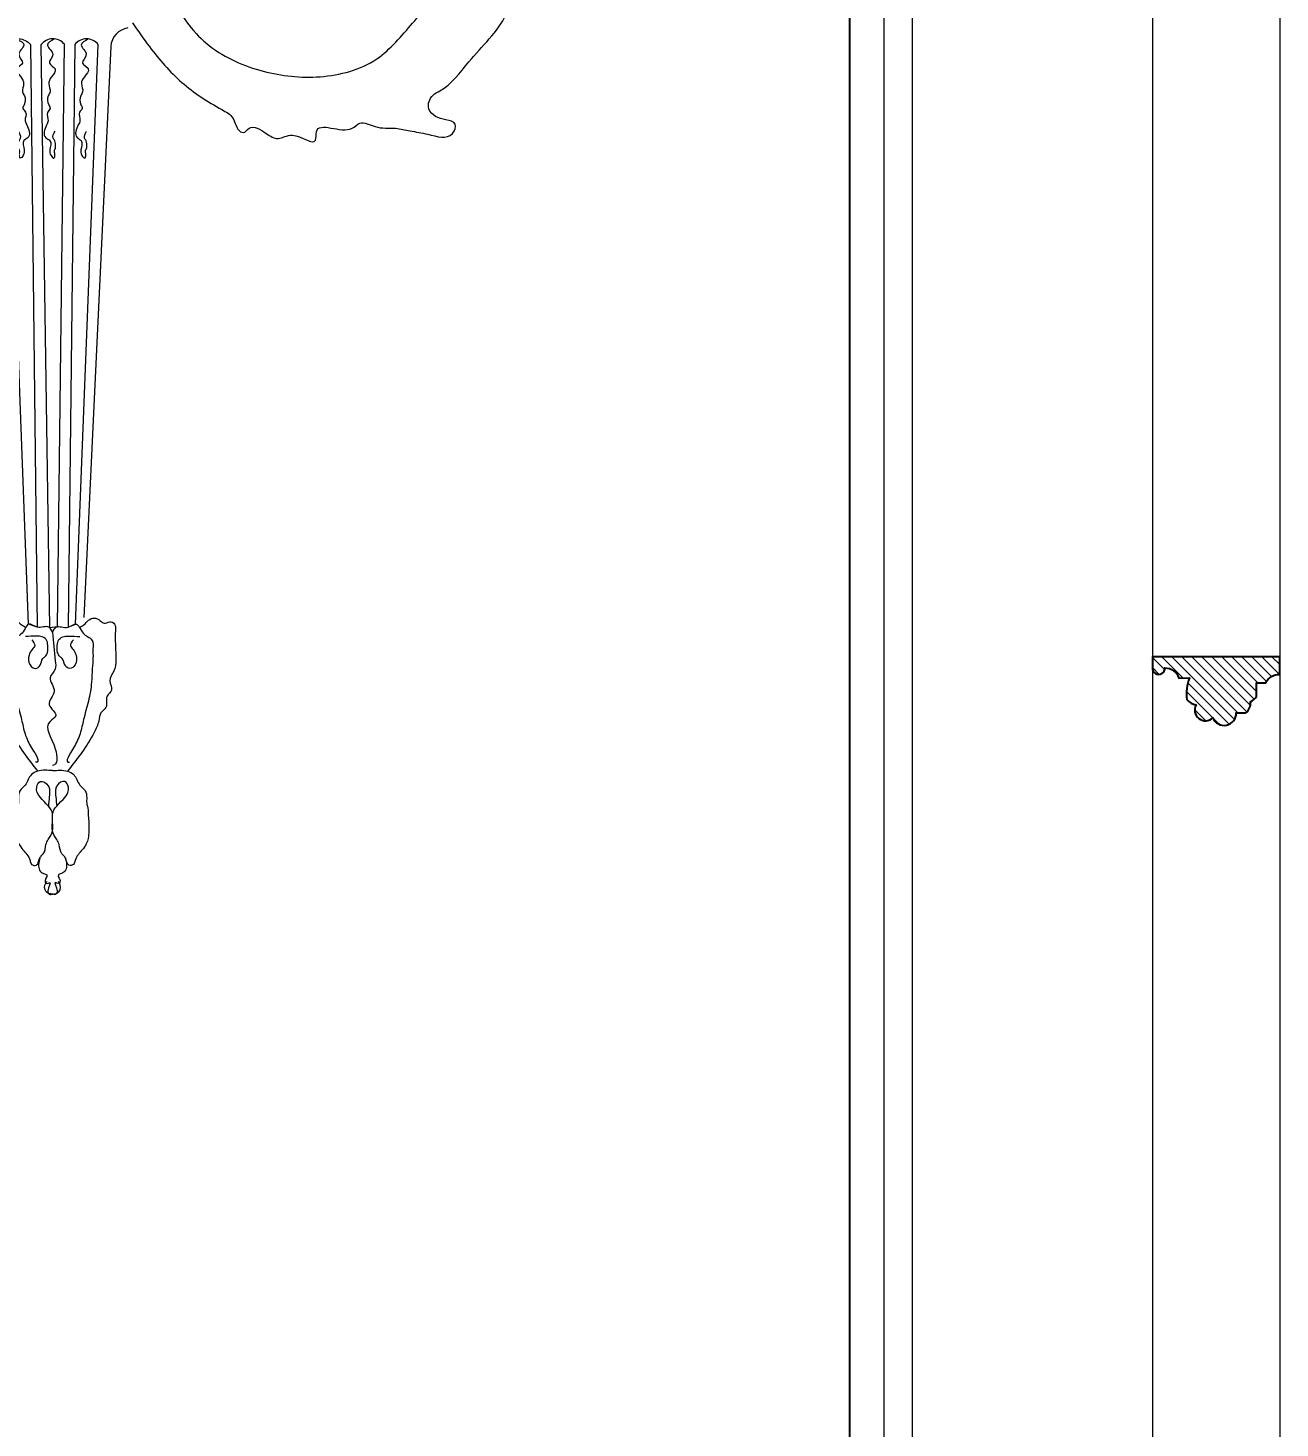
# Model space of a CAD drawing. Header units: millimetres. Extents: x -10942 to 92711, y -16583 to 30009.
# Drawn here: x 45429.7 to 45871.7, y 20217.2 to 20711.6 of the extents above; entities that cross this region are included whole.
import ezdxf

# ---------------------------------------------------------------- set-up
doc = ezdxf.new("R2010")
doc.units = ezdxf.units.MM
doc.header["$LTSCALE"] = 1000
doc.header["$MEASUREMENT"] = 0
for name, color, linetype in [('A-DIM', 9, 'Continuous'), ('brass', 40, 'Continuous'), ('Layer1', 1, 'Continuous')]:
    doc.layers.add(name, color=color, linetype=linetype)
doc.layers.add('Fabric', color=253, linetype='Continuous', lineweight=0)
doc.layers.add('GRC', color=41, linetype='Continuous', lineweight=0)
doc.styles.add('ST9', font='romans.shx', dxfattribs={"width": 0.8})
doc.dimstyles.new('DIM-20', dxfattribs={"dimscale": 1000, "dimtxt": 0.044, "dimasz": 0.035, "dimexe": 0.022, "dimexo": 0.022, "dimgap": 0.022, "dimtad": 1, "dimdec": 0, "dimzin": 0, "dimdsep": 46, "dimtxsty": 'ST9', "dimblk1": 'ARCHTICK', "dimblk2": 'ARCHTICK', "dimsah": 1, "dimcen": 0.08800000000000001, "dimdle": 0.04, "dimclrd": 256, "dimclre": 256, "dimclrt": 3, "dimadec": 0, "dimazin": 0, "dimtfac": 1, "dimtdec": 0, "dimtix": 1, "dimtofl": 0, "dimtmove": 1, "dimatfit": 3, "dimldrblk": 'CLOSED', "dimfxl": 1, "dimtolj": 1, "dimtzin": 0, "dimarcsym": 0})

# ---------------------------------------------------------------- blocks, each defined once
blk = doc.blocks.new('RMF1342 sect')
at = {"layer": 'GRC', "lineweight": 0}
h = blk.add_hatch(dxfattribs=at)
h.set_pattern_fill('ANSI31,_O', color=256, scale=20)
h.set_pattern_definition([(45, (0, 0), (-1.767766952966368, 1.767766952966368), [])])
edge = h.paths.add_edge_path()
edge.add_line((-2713.218994531602, -6244.86004087465), (-2713.218994531602, -6289.86004087465))
edge.add_line((-2713.218994531602, -6289.86004087465), (-2709.280219232473, -6289.86004087465))
edge.add_arc((-2709.206692226025, -6287.649863522596), 2.211400042553909, 268.0946171376731, 451.905382862327)
edge.add_arc((-2704.222035454348, -6285.372085101045), 5.058635491699374, 107.1892844556265, 180.7656948739197, ccw=False)
edge.add_line((-2705.717010901543, -6280.53940039685), (-2705.766861824035, -6276.71165291646))
edge.add_arc((-2700.1961737503, -6263.058969707055), 14.74545097415645, 247.803125395603, 278.2392089501171)
edge.add_arc((-2701.484353326832, -6273.639679197555), 5.260163501294934, 310.2867842214808, 351.5465438785422)
edge.add_arc((-2694.420251690457, -6271.106230860685), 3.794478157655182, 240.6283677010007, 403.9176156127031)
edge.add_arc((-2693.218336362113, -6264.521435631541), 4.239131319225663, 291.1770533348256, 452.4369242299846)
edge.add_line((-2693.398582229533, -6260.286138030554), (-2693.398582229533, -6256.796144911628))
edge.add_arc((-2697.079299235325, -6260.143736333535), 4.975343807694418, 42.28634330366725, 93.2734095053842)
edge.add_arc((-2702.174450586122, -6257.545931315251), 5.362873660313248, 26.2200179785934, 55.86516764781332)
edge.add_line((-2699.165115318832, -6253.106977030115), (-2704.029767217748, -6253.106977030112))
edge.add_line((-2704.029767217748, -6253.106977030112), (-2704.029767217748, -6251.099698332338))
edge.add_line((-2704.029767217748, -6251.099698332342), (-2704.029767217748, -6249.805681352485))
edge.add_arc((-2701.660514153284, -6245.035522426447), 5.326140841467375, 178.1119214603199, 243.58722697188648, ccw=False)
edge.add_arc((-2710.10137896324, -6018.515147079687), 226.3663633888315, 269.2108727684332, 270.7891272315668, ccw=False)
at = {"layer": 'Layer1'}
blk.add_lwpolyline([(-2713.218994531602, -6244.86004087465), (-2713.218994531602, -6289.86004087465), (-2709.280219232473, -6289.86004087465, 1.033820678181698), (-2709.280219232473, -6285.439686170545, -0.3325414091679249), (-2705.717010901543, -6280.53940039685, 5.14661936195284), (-2705.717010901543, -6280.53940039685), (-2705.766861824035, -6276.71165291646, 0.1335887380147288), (-2698.083058774104, -6277.652223954432, 0.1820001751046698), (-2696.281338298017, -6274.412954485073, 0.8638566361826274), (-2691.686945297192, -6268.474292288178, 0.8485108916649032), (-2693.398582229533, -6260.286138030554), (-2693.398582229533, -6256.796144911628, 0.2262175751633233), (-2697.363394842745, -6255.176510176955, 0.130077654504509), (-2699.165115318832, -6253.106977030115), (-2704.029767217748, -6253.106977030112), (-2704.029767217748, -6251.099698332338), (-2704.029767217748, -6251.099698332342), (-2704.029767217748, -6249.805681352485, -0.2937248881294252), (-2706.983763394877, -6244.86004087465, -0.006886543064461)], format="xyb", close=True, dxfattribs=at)
blk = doc.blocks.new('wall light bronze shadex2')
at = {"layer": 'brass', "lineweight": 0, "elevation": 8.133822380670224e-08}
for points in [[(44874.62272623186, 20679.17860490154, 0.3559020520717641), (44868.54259757003, 20672.61795149169), (44859.02309564456, 20471.02389760107)], [(44831.86221911512, 20673.32365161683, -0.4867066003153375), (44840.19079966219, 20673.32365161683), (44842.53115934457, 20467.57966686551), (44839.55200193181, 20468.68103889803), (44831.86221911512, 20673.32365161683)], [(44852.21872081548, 20673.43187788439, 0.4867066003153375), (44843.89291840681, 20673.21677748757), (44846.89000391075, 20467.51614310224), (44849.80662282796, 20467.79451089944), (44852.21872081548, 20673.43187788439)], [(44864.14472932431, 20673.32365161683, 0.4867066003153375), (44855.81614877724, 20673.32365161683), (44853.47578909487, 20467.57966686551), (44856.11376013418, 20468.72536960255), (44864.14472932431, 20673.32365161683)]]:
    blk.add_lwpolyline(points, format="xyb", dxfattribs=at)
at = {"layer": 'brass', "lineweight": 0}
for points, knots in [([(44884.94007830559, 20751.43888303688, 8.133822380670224e-08), (44884.22282194022, 20745.64875075427, 8.133822380670224e-08), (44882.30680827933, 20730.18151604217, 8.133822380670224e-08), (44883.66232732389, 20708.83764034188, 8.133822380670224e-08), (44890.21788598921, 20687.51048942457, 8.133822380670224e-08), (44902.3731034938, 20671.33471838722, 8.133822380670224e-08), (44921.99169083966, 20663.00882006775, 8.133822380670224e-08), (44942.64277668841, 20660.69502330864, 8.133822380670224e-08), (44962.89931398938, 20665.99725295547, 8.133822380670224e-08), (44974.9405104115, 20681.0923310664, 8.133822380670224e-08), (44984.47689387085, 20691.09710817967, 8.133822380670224e-08), (44979.92031933481, 20704.27732411425, 8.133822380670224e-08), (44985.09541457448, 20702.37989265024, 8.133822380670224e-08), (44987.37317914027, 20701.66922618347, 8.133822380670224e-08), (44989.13057014594, 20697.69664140884, 8.133822380670224e-08), (44988.47199273871, 20711.13773199294, 8.133822380670224e-08), (44988.51372499895, 20717.53359273244, 8.133822380670224e-08), (44986.2203760197, 20728.76855777374, 8.133822380670224e-08), (44979.07404183501, 20731.24554589632, 8.133822380670224e-08), (44976.57691518899, 20729.85249369178, 8.133822380670224e-08), (44975.72599505406, 20727.44868815795, 8.133822380670224e-08), (44975.17161503335, 20724.56144981648, 8.133822380670224e-08), (44977.39305184831, 20722.29405785647, 8.133822380670224e-08), (44975.59306361574, 20720.247364263, 8.133822380670224e-08), (44972.95623168897, 20721.28304584353, 8.133822380670224e-08), (44970.21252656916, 20723.08723722382, 8.133822380670224e-08), (44968.151041316, 20727.21546408449, 8.133822380670224e-08), (44967.04835751546, 20731.91531727524, 8.133822380670224e-08), (44968.83717824668, 20736.00391695595, 8.133822380670224e-08), (44971.19299046618, 20737.6250872825, 8.133822380670224e-08), (44973.97780639698, 20738.62438428184, 8.133822380670224e-08), (44976.79427982747, 20739.14118093818, 8.133822380670224e-08), (44979.91224218344, 20738.98922231311, 8.133822380670224e-08), (44983.6854451324, 20739.14542701305, 8.133822380670224e-08), (44986.58124228716, 20738.45269404803, 8.133822380670224e-08), (44990.76488666299, 20734.86275733903, 8.133822380670224e-08), (44989.09419813149, 20739.17765724694, 8.133822380670224e-08), (44987.32633321318, 20740.38856541273, 8.133822380670224e-08), (44986.92431081247, 20742.77737375991, 8.133822380670224e-08), (44988.17303539054, 20745.00028228582, 8.133822380670224e-08), (44990.69080350551, 20745.13945091363, 8.133822380670224e-08), (44992.92693477053, 20745.15080900146, 8.133822380670224e-08), (44993.68076844637, 20746.57143652707, 8.133822380670224e-08), (44996.54024426333, 20749.47118362257, 8.133822380670224e-08), (44997.72857587141, 20758.8276341527, 8.133822380670224e-08), (44991.43601795685, 20757.69003900743, 8.133822380670224e-08), (44988.78242371343, 20758.49776534224, 8.133822380670224e-08), (44986.59539058895, 20760.89003289588, 8.133822380670224e-08), (44985.26731892305, 20763.5483284697, 8.133822380670224e-08), (44983.16606153206, 20766.60273703145, 8.133822380670224e-08), (44983.36594148447, 20770.6662844364, 8.133822380670224e-08), (44980.65270610155, 20774.13351456914, 8.133822380670224e-08), (44978.36899729509, 20777.96968561215, 8.133822380670224e-08), (44974.64674495149, 20780.92220036536, 8.133822380670224e-08), (44971.23473601205, 20784.16413264508, 8.133822380670224e-08), (44966.40633385209, 20785.50454073487, 8.133822380670224e-08), (44963.21147791955, 20787.8169922841, 8.133822380670224e-08), (44959.35609498928, 20787.53765551493, 8.133822380670224e-08), (44956.34190893546, 20787.41144380385, 8.133822380670224e-08), (44953.20061917043, 20785.56216696524, 8.133822380670224e-08), (44949.39128642245, 20788.10908483385, 8.133822380670224e-08), (44950.2447737798, 20791.95576833259, 8.133822380670224e-08), (44950.82767053173, 20794.54516629839, 8.133822380670224e-08), (44953.43719483555, 20796.61074141009, 8.133822380670224e-08), (44947.01494501795, 20798.47066637576, 8.133822380670224e-08), (44945.55007504712, 20802.12346182171, 8.133822380670224e-08), (44942.5821926001, 20804.35309308166, 8.133822380670224e-08), (44941.35143613464, 20806.52877464711, 8.133822380670224e-08), (44940.97584730261, 20809.10254552242, 8.133822380670224e-08), (44939.74832783222, 20812.65431616013, 8.133822380670224e-08), (44960.39254362648, 20811.69997070738, 8.133822380670224e-08), (44972.40920941857, 20813.14069469154, 8.133822380670224e-08), (44995.11553367347, 20812.28253425796, 8.133822380670224e-08), (44986.82579207493, 20814.78666794321, 8.133822380670224e-08), (44991.53474542582, 20822.0344251219, 8.133822380670224e-08), (44983.87770684647, 20822.87796484693, 8.133822380670224e-08), (44981.5258655889, 20826.56515450422, 8.133822380670224e-08), (44978.26904292816, 20832.27285178578, 8.133822380670224e-08), (44982.75949843654, 20832.46622159461, 8.133822380670224e-08), (44986.33206421075, 20835.82973710387, 8.133822380670224e-08), (44985.07127033621, 20844.64794265151, 8.133822380670224e-08), (44985.89764980856, 20854.51913331705, 8.133822380670224e-08), (44985.31944276235, 20857.12729855557, 8.133822380670224e-08)], [0, 0, 0, 0, 17.49990236424679, 46.74765343781912, 63.26857973167697, 84.04651770260459, 104.9968085360046, 125.1362553242204, 146.1506047287612, 164.0126778432578, 181.6792841947638, 187.5601572335103, 190.8927374655013, 194.217492041175, 194.7043210282815, 203.001207882093, 211.7185823916401, 225.0691776796433, 229.984227720652, 231.254333007223, 233.2014671870103, 237.337021683733, 239.4809801364871, 240.8751809892316, 243.9564269965668, 246.6149228054276, 250.9089820743716, 257.2809823293633, 260.3979279620614, 263.66487813057, 265.52609566903, 269.2868791018734, 272.1191799529949, 274.9514808041164, 280.256479546747, 282.7965255007319, 285.5499941447496, 288.511571903655, 290.0506630043465, 292.2921644893511, 295.1987644437053, 297.2072537445478, 298.2959665681403, 299.6902873824785, 309.9226159843792, 313.4154182033601, 316.17102412307, 318.0188424101516, 322.9114096504285, 325.1529111354332, 328.9104627801721, 334.3661530256207, 337.8087960567926, 342.2770728760573, 348.5062222060237, 351.5404366829731, 357.2041057687749, 359.600727082565, 362.897571805541, 366.2795491896837, 369.6330586960723, 373.8563514476156, 376.7807739625196, 377.5955391510632, 382.7852211560331, 387.4104144304287, 390.6697946211021, 393.5048069214281, 394.4836818203177, 398.8989824592128, 399.9276940829084, 450.4305295796378, 451.447371072428, 455.4887959571391, 462.3072169877443, 467.1881388272978, 472.2542057302178, 477.2141088400945, 480.1267656229597, 482.5364829512653, 495.4119164569989, 503.725902422251, 503.725902422251, 503.725902422251, 503.725902422251]), ([(44876.19385957652, 20681.01311356975, 8.133822380670224e-08), (44878.15735980279, 20678.18748885044, 8.133822380670224e-08), (44883.35322549821, 20670.71024675449, 8.133822380670224e-08), (44893.20098359491, 20659.3022316264, 8.133822380670224e-08), (44903.91616653816, 20652.33163978771, 8.133822380670224e-08), (44912.54153260598, 20647.85058476529, 8.133822380670224e-08), (44912.77828849214, 20643.15442197805, 8.133822380670224e-08), (44915.87316559326, 20641.8980759044, 8.133822380670224e-08), (44918.14753835002, 20645.66723292464, 8.133822380670224e-08), (44923.02778864702, 20642.1243390323, 8.133822380670224e-08), (44927.81370270126, 20639.12854469917, 8.133822380670224e-08), (44933.2140288163, 20643.42859881772, 8.133822380670224e-08), (44941.6217242475, 20636.38321198389, 8.133822380670224e-08), (44940.17389935041, 20647.52542564092, 8.133822380670224e-08), (44951.78379187024, 20640.56275344734, 8.133822380670224e-08), (44956.88802763906, 20646.84764492747, 8.133822380670224e-08), (44962.56649830777, 20643.35273383742, 8.133822380670224e-08), (44968.41191604139, 20644.21289644387, 8.133822380670224e-08), (44974.69748159165, 20642.65483059015, 8.133822380670224e-08), (44980.95054156783, 20641.87241453528, 8.133822380670224e-08), (44988.67514734161, 20639.09365875072, 8.133822380670224e-08), (44991.16126471228, 20645.94583422544, 8.133822380670224e-08), (44986.56092625966, 20646.78678180082, 8.133822380670224e-08), (44983.26018863171, 20647.58911316745, 8.133822380670224e-08), (44979.80396602355, 20650.82135517909, 8.133822380670224e-08), (44981.50273339641, 20655.44874896294, 8.133822380670224e-08), (44988.37956275379, 20658.49657749868, 8.133822380670224e-08), (44996.0129904727, 20669.48563731472, 8.133822380670224e-08), (45009.14977521871, 20681.3367629586, 8.133822380670224e-08), (45011.86427277442, 20696.3900996378, 8.133822380670224e-08), (45017.45602107934, 20704.19214418543, 8.133822380670224e-08), (45020.48821589359, 20709.19742722098, 8.133822380670224e-08), (45025.03009554814, 20713.77037027718, 8.133822380670224e-08), (45030.75974682478, 20711.06561278961, 8.133822380670224e-08), (45034.42118252972, 20717.5850281795, 8.133822380670224e-08), (45028.87475669952, 20718.15547893852, 8.133822380670224e-08), (45026.25353233602, 20720.19188887588, 8.133822380670224e-08), (45022.75245685631, 20721.24387099067, 8.133822380670224e-08), (45020.15564910031, 20720.47999472782, 8.133822380670224e-08), (45017.36420728942, 20720.89833818753, 8.133822380670224e-08), (45014.93037859532, 20719.80449215774, 8.133822380670224e-08), (45011.76035112033, 20720.2365068434, 8.133822380670224e-08), (45010.61189876544, 20723.94882997142, 8.133822380670224e-08), (45009.78076103719, 20728.04906048092, 8.133822380670224e-08), (45007.6735614899, 20734.73495183263, 8.133822380670224e-08), (45012.59893991952, 20735.73744789543, 8.133822380670224e-08), (45014.95126587894, 20738.16543846806, 8.133822380670224e-08), (45015.46883797695, 20741.31249517883, 8.133822380670224e-08), (45015.68504156155, 20744.26913057703, 8.133822380670224e-08), (45013.56544585354, 20746.11714627159, 8.133822380670224e-08), (45012.62211333134, 20748.34085992216, 8.133822380670224e-08), (45009.70471272781, 20749.48710374645, 8.133822380670224e-08), (45008.3588244275, 20748.48407527681, 8.133822380670224e-08), (45004.86078663063, 20749.67258156761, 8.133822380670224e-08), (45007.73589911013, 20749.58678240143, 8.133822380670224e-08), (45002.76990488759, 20757.28385451657, 8.133822380670224e-08), (45010.43520232614, 20755.73838674633, 8.133822380670224e-08), (45013.92398299399, 20758.69937275504, 8.133822380670224e-08), (45017.53710484246, 20761.93973428261, 8.133822380670224e-08), (45019.0937591553, 20766.12534126517, 8.133822380670224e-08), (45020.51719573207, 20770.20688537401, 8.133822380670224e-08), (45020.97875136186, 20774.48494829712, 8.133822380670224e-08), (45022.32848217289, 20778.41871843643, 8.133822380670224e-08), (45024.27403646654, 20781.21181240798, 8.133822380670224e-08), (45026.65153297042, 20783.13369898239, 8.133822380670224e-08), (45029.30427335542, 20784.33907175574, 8.133822380670224e-08), (45032.18234930909, 20785.45264816931, 8.133822380670224e-08), (45034.84415772241, 20787.05034405099, 8.133822380670224e-08), (45038.79629919927, 20788.79061339364, 8.133822380670224e-08), (45043.15023417307, 20786.33007716878, 8.133822380670224e-08), (45047.9406404773, 20789.16869047217, 8.133822380670224e-08), (45047.65795373305, 20792.64672990798, 8.133822380670224e-08), (45046.85993449943, 20795.45529326246, 8.133822380670224e-08), (45049.54809717844, 20797.00698791293, 8.133822380670224e-08), (45052.17161951843, 20798.73109673456, 8.133822380670224e-08), (45053.71441476158, 20802.07846946589, 8.133822380670224e-08), (45056.91177008204, 20803.97286323528, 8.133822380670224e-08), (45055.85784906222, 20807.52090138591, 8.133822380670224e-08), (45058.70923188901, 20808.02135992108, 8.133822380670224e-08), (45057.94631214496, 20810.36366022562, 8.133822380670224e-08), (45057.6469707284, 20812.2113028533, 8.133822380670224e-08), (45057.17771168365, 20812.21298774422, 8.133822380670224e-08), (45056.98083152068, 20812.187220218, 8.133822380670224e-08)], [0, 0, 0, 0, 10.34061531667933, 27.36360692744127, 44.45670913771243, 49.38696514434559, 54.9032686283187, 55.85404338538449, 58.43995133133453, 64.71855638917503, 69.29818049417028, 74.54956407391252, 82.86643187910674, 85.88560111345743, 98.57255070461774, 101.8242716762248, 107.3688551076942, 114.6107475445706, 119.8016303294233, 126.2299894087131, 134.9556624571662, 138.3812185638635, 142.0140283636483, 145.8173094894347, 149.4365258323661, 154.4729694667054, 157.3090718278912, 171.7613640410869, 193.1645984939059, 208.9551626167589, 215.7082105453026, 221.5431032482593, 227.1348227953196, 232.5559432323876, 237.2591929875724, 240.4975388641378, 245.4742089933023, 247.9537614441772, 250.9758779560257, 253.3815199474671, 256.1538190055032, 258.926118063511, 261.6136583464349, 266.5686363860819, 273.360926876094, 276.3932758252691, 279.7109624631468, 282.9339259817344, 285.941502112813, 287.7937388921226, 290.9484496421396, 293.0547774704204, 295.7961274975786, 297.7342978440554, 297.8646178466423, 303.7325527010937, 308.2198015703535, 312.8284820115725, 317.9003864042899, 322.342112076896, 326.0040098111064, 330.8697660724484, 335.1722410241978, 338.3349715073404, 340.9482782634625, 344.2382558026624, 347.0395182777287, 350.1660857678883, 353.655840844064, 359.2791719453254, 363.508542174857, 367.2399023869613, 369.0300954866716, 371.4408439785788, 375.1390282824108, 378.7389540920968, 382.0816084946714, 385.2287463690447, 386.1022291683296, 389.5097345158137, 390.3827487254714, 390.918894339993, 390.918894339993, 390.918894339993, 390.918894339993])]:
    blk.add_open_spline(points, degree=3, knots=knots, dxfattribs=at)
for points in [[(44835.28865487555, 20675.2987421351, 8.133822380670224e-08), (44837.88764792313, 20673.12283602822, 8.133822380670224e-08), (44836.08869448562, 20669.78539476825, 8.133822380670224e-08), (44837.37366122669, 20666.79030208088, 8.133822380670224e-08), (44835.40350684324, 20664.73648165142, 8.133822380670224e-08), (44836.77407405731, 20661.91252937458, 8.133822380670224e-08), (44837.80185552085, 20659.51642812406, 8.133822380670224e-08), (44837.37366122669, 20656.69240809567, 8.133822380670224e-08), (44838.05884886907, 20655.23764685462, 8.133822380670224e-08), (44837.97324839611, 20652.07141375672, 8.133822380670224e-08), (44837.54486217264, 20650.7877929262, 8.133822380670224e-08), (44838.48723509254, 20649.41853413887, 8.133822380670224e-08), (44838.31584221729, 20646.4234414515, 8.133822380670224e-08), (44838.9154293867, 20644.96868021045, 8.133822380670224e-08), (44839.34381561015, 20640.51875853047, 8.133822380670224e-08), (44837.88764792313, 20639.40627811048, 8.133822380670224e-08), (44837.97324839611, 20636.15447480731, 8.133822380670224e-08), (44837.63065457491, 20634.18622458312, 8.133822380670224e-08), (44836.60268118205, 20633.24488457366, 8.133822380670224e-08), (44836.26008736088, 20634.35736499365, 8.133822380670224e-08), (44836.34568783383, 20635.98333439678, 8.133822380670224e-08), (44836.00309401266, 20636.6678960389, 8.133822380670224e-08), (44835.91749353967, 20637.26695522731, 8.133822380670224e-08), (44836.17448688789, 20639.32070790522, 8.133822380670224e-08), (44836.68828165501, 20640.26204791468, 8.133822380670224e-08), (44836.00309401266, 20642.74371937046, 8.133822380670224e-08)], [(44848.74241777706, 20675.31781578387, 8.133822380670224e-08), (44846.20048831033, 20673.07551187193, 8.133822380670224e-08), (44848.0850370295, 20669.78564504193, 8.133822380670224e-08), (44846.87785250321, 20666.75836486806, 8.133822380670224e-08), (44848.90039327175, 20664.75611226395, 8.133822380670224e-08), (44847.60321682065, 20661.89770462947, 8.133822380670224e-08), (44846.63766176483, 20659.47585835571, 8.133822380670224e-08), (44847.13864856455, 20656.66383920556, 8.133822380670224e-08), (44846.49126127297, 20655.19186703584, 8.133822380670224e-08), (44846.65860679023, 20652.02890087272, 8.133822380670224e-08), (44847.12000190786, 20650.75677205124, 8.133822380670224e-08), (44846.21330687439, 20649.36363154752, 8.133822380670224e-08), (44846.46199617114, 20646.37396444944, 8.133822380670224e-08), (44845.90018079905, 20644.90420306409, 8.133822380670224e-08), (44845.58686460824, 20640.4447018948, 8.133822380670224e-08), (44847.07127835028, 20639.37020068027, 8.133822380670224e-08), (44847.06969003122, 20636.11727128653, 8.133822380670224e-08), (44847.46300313511, 20634.15852569976, 8.133822380670224e-08), (44848.51494540912, 20633.24404893024, 8.133822380670224e-08), (44848.82869316806, 20634.36500635804, 8.133822380670224e-08), (44848.70112769855, 20635.9882226073, 8.133822380670224e-08), (44849.02592722055, 20636.68140399675, 8.133822380670224e-08), (44849.09602737168, 20637.28247414323, 8.133822380670224e-08), (44848.78607793444, 20639.3289044473, 8.133822380670224e-08), (44848.24814277324, 20640.2566607938, 8.133822380670224e-08), (44848.86900828314, 20642.75520063505, 8.133822380670224e-08)], [(44860.71829356388, 20675.2987421351, 8.133822380670224e-08), (44858.11930051631, 20673.12283602822, 8.133822380670224e-08), (44859.91825395382, 20669.78539476825, 8.133822380670224e-08), (44858.63328721274, 20666.79030208088, 8.133822380670224e-08), (44860.60344159619, 20664.73648165142, 8.133822380670224e-08), (44859.23287438213, 20661.91252937458, 8.133822380670224e-08), (44858.20509291858, 20659.51642812406, 8.133822380670224e-08), (44858.63328721274, 20656.69240809567, 8.133822380670224e-08), (44857.94809957036, 20655.23764685462, 8.133822380670224e-08), (44858.03370004332, 20652.07141375672, 8.133822380670224e-08), (44858.46208626679, 20650.7877929262, 8.133822380670224e-08), (44857.51971334689, 20649.41853413887, 8.133822380670224e-08), (44857.69110622215, 20646.4234414515, 8.133822380670224e-08), (44857.09151905273, 20644.96868021045, 8.133822380670224e-08), (44856.66313282929, 20640.51875853047, 8.133822380670224e-08), (44858.11930051631, 20639.40627811048, 8.133822380670224e-08), (44858.03370004332, 20636.15447480731, 8.133822380670224e-08), (44858.37629386452, 20634.18622458312, 8.133822380670224e-08), (44859.40426725739, 20633.24488457366, 8.133822380670224e-08), (44859.74686107856, 20634.35736499365, 8.133822380670224e-08), (44859.6612606056, 20635.98333439678, 8.133822380670224e-08), (44860.00385442677, 20636.6678960389, 8.133822380670224e-08), (44860.08945489976, 20637.26695522731, 8.133822380670224e-08), (44859.83246155154, 20639.32070790522, 8.133822380670224e-08), (44859.31866678443, 20640.26204791468, 8.133822380670224e-08), (44860.00385442677, 20642.74371937046, 8.133822380670224e-08)], [(44838.50839154518, 20467.49629636785, 8.133822380670224e-08), (44836.9399009825, 20468.43091035174, 8.133822380670224e-08), (44835.33134142209, 20470.03790932141, 8.133822380670224e-08), (44833.32049802456, 20470.841442682, 8.133822380670224e-08), (44831.17568796758, 20469.90403226234, 8.133822380670224e-08), (44829.83525365543, 20468.96655409112, 8.133822380670224e-08), (44827.82460218725, 20469.50226558203, 8.133822380670224e-08), (44826.08188403801, 20468.69873222143, 8.133822380670224e-08), (44825.81375878972, 20466.42207695024, 8.133822380670224e-08), (44825.81375878972, 20461.60094453816, 8.133822380670224e-08), (44825.67979213024, 20455.97627876548, 8.133822380670224e-08), (44826.3500092863, 20452.09262452463, 8.133822380670224e-08), (44827.82460218725, 20448.61066921252, 8.133822380670224e-08), (44827.15438503119, 20445.39660352167, 8.133822380670224e-08), (44828.7629445916, 20443.25389306108, 8.133822380670224e-08), (44829.16503649937, 20439.23629400961, 8.133822380670224e-08), (44830.90775464861, 20437.36140541871, 8.133822380670224e-08), (44831.71193846416, 20434.5490386566, 8.133822380670224e-08), (44833.32049802456, 20430.39749479452, 8.133822380670224e-08), (44842.70392206813, 20416.73763091891, 8.133822380670224e-08)], [(44848.00347421972, 20465.75248840024, 8.133822380670224e-08), (44846.72541693384, 20467.62737699114, 8.133822380670224e-08), (44842.53115934457, 20467.57966686552, 8.133822380670224e-08), (44839.55200193181, 20468.68103889803, 8.133822380670224e-08), (44838.28033529465, 20467.09166550021, 8.133822380670224e-08), (44836.8057423937, 20465.08289985026, 8.133822380670224e-08), (44835.19718283329, 20464.01154461997, 8.133822380670224e-08), (44834.12487376946, 20463.07406644875, 8.133822380670224e-08), (44833.72258993237, 20459.99387781695, 8.133822380670224e-08), (44833.72258993237, 20456.64593506701, 8.133822380670224e-08), (44833.99071518065, 20453.03003494431, 8.133822380670224e-08), (44834.25884042894, 20448.20890253223, 8.133822380670224e-08), (44835.33134142209, 20441.51288152926, 8.133822380670224e-08), (44837.07386764199, 20434.95080533691, 8.133822380670224e-08), (44838.28033529465, 20429.99579586577, 8.133822380670224e-08), (44840.55911201112, 20425.04071864307, 8.133822380670224e-08), (44842.16767157156, 20422.36229669158, 8.133822380670224e-08), (44842.56995540865, 20419.95176436131, 8.133822380670224e-08), (44842.03370491207, 20419.95176436131, 8.133822380670224e-08)], [(44848.00347421972, 20465.75248840024, 8.133822380670224e-08), (44849.28153150559, 20467.62737699114, 8.133822380670224e-08), (44853.47578909487, 20467.57966686552, 8.133822380670224e-08), (44856.45494650762, 20468.68103889803, 8.133822380670224e-08), (44857.72661314478, 20467.09166550021, 8.133822380670224e-08), (44859.20120604573, 20465.08289985026, 8.133822380670224e-08), (44860.80976560614, 20464.01154461997, 8.133822380670224e-08), (44861.88207466998, 20463.07406644875, 8.133822380670224e-08), (44862.28435850707, 20459.99387781695, 8.133822380670224e-08), (44862.28435850707, 20456.64593506701, 8.133822380670224e-08), (44862.01623325878, 20453.03003494431, 8.133822380670224e-08), (44861.74810801049, 20448.20890253223, 8.133822380670224e-08), (44860.67560701734, 20441.51288152926, 8.133822380670224e-08), (44858.93308079745, 20434.95080533691, 8.133822380670224e-08), (44857.72661314478, 20429.99579586577, 8.133822380670224e-08), (44855.44783642831, 20425.04071864307, 8.133822380670224e-08), (44853.83927686788, 20422.36229669158, 8.133822380670224e-08), (44853.43699303079, 20419.95176436131, 8.133822380670224e-08), (44853.97324352736, 20419.95176436131, 8.133822380670224e-08)], [(44857.49855689425, 20467.49629636785, 8.133822380670224e-08), (44859.06704745693, 20468.43091035174, 8.133822380670224e-08), (44860.67560701734, 20470.03790932141, 8.133822380670224e-08), (44862.68645041487, 20470.841442682, 8.133822380670224e-08), (44864.83126047185, 20469.90403226234, 8.133822380670224e-08), (44866.171694784, 20468.96655409112, 8.133822380670224e-08), (44868.18234625219, 20469.50226558203, 8.133822380670224e-08), (44869.92506440142, 20468.69873222143, 8.133822380670224e-08), (44870.19318964971, 20466.42207695024, 8.133822380670224e-08), (44870.19318964971, 20461.60094453816, 8.133822380670224e-08), (44870.3271563092, 20455.97627876548, 8.133822380670224e-08), (44869.65693915314, 20452.09262452463, 8.133822380670224e-08), (44868.18234625219, 20448.61066921252, 8.133822380670224e-08), (44868.85256340825, 20445.39660352167, 8.133822380670224e-08), (44867.24400384784, 20443.25389306108, 8.133822380670224e-08), (44866.84191194006, 20439.23629400961, 8.133822380670224e-08), (44865.09919379083, 20437.36140541871, 8.133822380670224e-08), (44864.29500997528, 20434.5490386566, 8.133822380670224e-08), (44862.68645041487, 20430.39749479452, 8.133822380670224e-08), (44853.3030263713, 20416.73763091891, 8.133822380670224e-08)], [(44840.65238965656, 20463.13822716481, 8.133822380670224e-08), (44841.71644576, 20461.13027453343, 8.133822380670224e-08), (44840.77061811251, 20459.71291214693, 8.133822380670224e-08), (44839.70656200904, 20457.7050272671, 8.133822380670224e-08), (44840.06124737689, 20454.27971224921, 8.133822380670224e-08), (44841.9529026719, 20452.98044081109, 8.133822380670224e-08), (44843.60810105501, 20454.16162130086, 8.133822380670224e-08), (44844.55392870253, 20456.52384677732, 8.133822380670224e-08), (44845.3815278941, 20457.23252797056, 8.133822380670224e-08), (44846.20912708568, 20458.64989035707, 8.133822380670224e-08), (44846.32735554162, 20461.13027453343, 8.133822380670224e-08), (44845.73621326192, 20463.25631811318, 8.133822380670224e-08), (44843.84455796691, 20464.31933990304, 8.133822380670224e-08), (44842.18935958376, 20464.4374308514, 8.133822380670224e-08), (44838.40604899374, 20464.31933990304, 8.133822380670224e-08)], [(44848.00347421972, 20465.75248840024, 8.133822380670224e-08), (44848.97122877086, 20455.69802315739, 8.133822380670224e-08), (44848.88965881343, 20452.76336485093, 8.133822380670224e-08), (44847.17611391957, 20449.74713368055, 8.133822380670224e-08), (44848.56318705442, 20445.01902414404, 8.133822380670224e-08), (44846.84964216056, 20440.20934174359, 8.133822380670224e-08), (44849.13436868569, 20436.37792394633, 8.133822380670224e-08), (44847.17611391957, 20434.33995737913, 8.133822380670224e-08), (44848.96335966909, 20424.6380034411, 8.133822380670224e-08), (44848.00347421972, 20418.79334839171, 8.133822380670224e-08), (44847.93711364002, 20418.79334839171, 8.133822380670224e-08)], [(44855.35455878287, 20463.13822716481, 8.133822380670224e-08), (44854.29050267943, 20461.13027453343, 8.133822380670224e-08), (44855.23633032692, 20459.71291214693, 8.133822380670224e-08), (44856.30038643039, 20457.7050272671, 8.133822380670224e-08), (44855.94570106255, 20454.27971224921, 8.133822380670224e-08), (44854.05404576754, 20452.98044081109, 8.133822380670224e-08), (44852.39884738442, 20454.16162130086, 8.133822380670224e-08), (44851.4530197369, 20456.52384677732, 8.133822380670224e-08), (44850.62542054533, 20457.23252797056, 8.133822380670224e-08), (44849.79782135376, 20458.64989035707, 8.133822380670224e-08), (44849.67959289781, 20461.13027453343, 8.133822380670224e-08), (44850.27073517752, 20463.25631811318, 8.133822380670224e-08), (44852.16239047253, 20464.31933990304, 8.133822380670224e-08), (44853.81758885567, 20464.4374308514, 8.133822380670224e-08), (44857.60089944569, 20464.31933990304, 8.133822380670224e-08)], [(44848.00347421972, 20416.95606191002, 8.133822380670224e-08), (44842.70392206813, 20416.73763091891, 8.133822380670224e-08), (44840.5385755748, 20415.56336108704, 8.133822380670224e-08), (44838.32447903631, 20411.87699935427, 8.133822380670224e-08), (44836.52053543668, 20409.91091717962, 8.133822380670224e-08), (44835.94666679505, 20407.37138590175, 8.133822380670224e-08), (44835.94666679505, 20405.56912697045, 8.133822380670224e-08), (44835.45456004013, 20403.02959569258, 8.133822380670224e-08), (44835.37260622407, 20400.98160189625, 8.133822380670224e-08), (44835.20850666268, 20398.60589386173, 8.133822380670224e-08), (44835.20850666268, 20395.73864834564, 8.133822380670224e-08), (44835.45456004013, 20392.95338220277, 8.133822380670224e-08), (44836.11057442713, 20391.06921164979, 8.133822380670224e-08), (44837.50455701719, 20389.02121785346, 8.133822380670224e-08), (44838.89853960728, 20387.38278216548, 8.133822380670224e-08), (44840.04646881988, 20385.25287674749, 8.133822380670224e-08), (44840.62052939083, 20383.86024367606, 8.133822380670224e-08), (44842.22467457708, 20383.56721823048, 8.133822380670224e-08), (44843.70943973154, 20386.5337875161, 8.133822380670224e-08), (44844.6992191914, 20387.52268911234, 8.133822380670224e-08), (44845.68899865127, 20390.81893743107, 8.133822380670224e-08), (44846.51391083248, 20392.63183335543, 8.133822380670224e-08), (44848.00347421972, 20395.5984703926, 8.133822380670224e-08), (44848.00347421972, 20399.88362030756, 8.133822380670224e-08), (44848.00347421972, 20401.69651623193, 8.133822380670224e-08), (44846.53612767052, 20404.43733735923, 8.133822380670224e-08), (44842.41079904723, 20411.15104151626, 8.133822380670224e-08), (44843.64106593452, 20413.11400711969, 8.133822380670224e-08), (44846.48622604951, 20411.56818779799, 8.133822380670224e-08), (44846.93783571966, 20410.19391539609, 8.133822380670224e-08), (44846.83956791212, 20407.69320575528, 8.133822380670224e-08), (44846.53612767052, 20404.43733735923, 8.133822380670224e-08)], [(44848.00347421972, 20416.95606191002, 8.133822380670224e-08), (44853.30302637131, 20416.73763091891, 8.133822380670224e-08), (44855.46837286463, 20415.56336108704, 8.133822380670224e-08), (44857.68246940312, 20411.87699935427, 8.133822380670224e-08), (44859.48641300276, 20409.91091717962, 8.133822380670224e-08), (44860.06028164439, 20407.37138590175, 8.133822380670224e-08), (44860.06028164439, 20405.56912697045, 8.133822380670224e-08), (44860.5523883993, 20403.02959569258, 8.133822380670224e-08), (44860.63434221536, 20400.98160189625, 8.133822380670224e-08), (44860.79844177676, 20398.60589386173, 8.133822380670224e-08), (44860.79844177676, 20395.73864834564, 8.133822380670224e-08), (44860.5523883993, 20392.95338220277, 8.133822380670224e-08), (44859.8963740123, 20391.06921164979, 8.133822380670224e-08), (44858.50239142224, 20389.02121785346, 8.133822380670224e-08), (44857.10840883215, 20387.38278216548, 8.133822380670224e-08), (44855.96047961955, 20385.25287674749, 8.133822380670224e-08), (44855.38641904861, 20383.86024367606, 8.133822380670224e-08), (44853.78227386235, 20383.56721823048, 8.133822380670224e-08), (44852.2975087079, 20386.5337875161, 8.133822380670224e-08), (44851.30772924803, 20387.52268911234, 8.133822380670224e-08), (44850.31794978816, 20390.81893743107, 8.133822380670224e-08), (44849.49303760695, 20392.63183335543, 8.133822380670224e-08), (44848.00347421972, 20395.5984703926, 8.133822380670224e-08), (44848.00347421972, 20399.88362030756, 8.133822380670224e-08), (44848.00347421972, 20401.69651623193, 8.133822380670224e-08), (44849.47082076891, 20404.43733735923, 8.133822380670224e-08), (44853.5961493922, 20411.15104151626, 8.133822380670224e-08), (44852.36588250491, 20413.11400711969, 8.133822380670224e-08), (44849.52072238993, 20411.56818779799, 8.133822380670224e-08), (44849.06911271977, 20410.19391539609, 8.133822380670224e-08), (44849.16738052731, 20407.69320575528, 8.133822380670224e-08), (44849.47082076892, 20404.43733735923, 8.133822380670224e-08)], [(44843.47132171127, 20386.10154158008, 8.133822380670224e-08), (44843.4438095643, 20381.77071818076, 8.133822380670224e-08), (44844.82282166807, 20380.63628625917, 8.133822380670224e-08), (44845.95827547544, 20380.15010114993, 8.133822380670224e-08), (44845.39054857176, 20377.5571139006, 8.133822380670224e-08), (44846.12045574373, 20377.15195964289, 8.133822380670224e-08), (44847.01273511328, 20377.39505219751, 8.133822380670224e-08), (44846.3638221108, 20374.55890464201, 8.133822380670224e-08), (44846.85036291568, 20373.34344186889, 8.133822380670224e-08), (44848.00347421972, 20373.34344186889, 8.133822380670224e-08), (44850.25710819637, 20374.15375038431, 8.133822380670224e-08), (44850.41928846466, 20377.23299049443, 8.133822380670224e-08), (44849.9325557305, 20377.80020645522, 8.133822380670224e-08)], [(44852.53562672816, 20386.10154158008, 8.133822380670224e-08), (44852.56313887514, 20381.77071818076, 8.133822380670224e-08), (44851.18412677136, 20380.63628625917, 8.133822380670224e-08), (44850.048672964, 20380.15010114993, 8.133822380670224e-08), (44850.61639986768, 20377.5571139006, 8.133822380670224e-08), (44849.8864926957, 20377.15195964289, 8.133822380670224e-08), (44848.99421332615, 20377.39505219751, 8.133822380670224e-08), (44849.64312632864, 20374.55890464201, 8.133822380670224e-08), (44849.15658552376, 20373.34344186889, 8.133822380670224e-08), (44848.00347421972, 20373.34344186889, 8.133822380670224e-08), (44845.74984024306, 20374.15375038431, 8.133822380670224e-08), (44845.58765997477, 20377.23299049443, 8.133822380670224e-08), (44846.07439270894, 20377.80020645522, 8.133822380670224e-08)]]:
    blk.add_spline(points, degree=3, dxfattribs=at)
blk = doc.blocks.new('_ARCHTICK')
at = {"color": 0, "linetype": 'ByBlock', "const_width": 0.15}
blk.add_lwpolyline([(-0.5, -0.5), (0.5, 0.5)], dxfattribs=at)
blk = doc.blocks.new('*D228')
at = {"layer": 'A-DIM', "lineweight": -2, "transparency": 16777216}
for p, q in [((45719.79826901224, 20802.05338022583), (45719.79826901224, 18822.05420353844)), ((45460.3584872081, 20762.05338022583), (45741.79826901224, 20762.05338022583)), ((45694.69444969542, 18862.05420353844), (45741.79826901224, 18862.05420353844))]:
    blk.add_line(p, q, dxfattribs=at)
at = {"layer": 'Defpoints', "color": 0, "transparency": 16777216}
for p in [(45438.35848720811, 20762.05338022582, 5.205579947942841e-06), (45672.69444969543, 18862.05420353844, 7.265430114977184e-06), (45719.79826901224, 18862.05420353844)]:
    blk.add_point(p, dxfattribs=at)
at = {"layer": 'A-DIM', "lineweight": -2, "transparency": 16777216, "xscale": 35, "yscale": 35, "zscale": 35}
for p, rotation in [((45719.79826901224, 20762.05338022583), 90), ((45719.79826901224, 18862.05420353844), 270)]:
    blk.add_blockref('_ARCHTICK', p, dxfattribs=dict(at, rotation=rotation))
at = {"layer": 'A-DIM', "color": 3, "transparency": 16777216, "insert": (45664.79826901224, 19812.05379188213), "char_height": 66, "attachment_point": 5, "rotation": 90.00000000000001, "style": 'ST9'}
blk.add_mtext('\\A1;1900', dxfattribs=at)
blk = doc.blocks.new('_CLOSED')
at = {"color": 0, "linetype": 'ByBlock'}
for p, q in [((-1, 0.1666666666666666), (0, 0)), ((-1, 0.1666666666666666), (-1, -0.1666666666666666)), ((0, 0), (-1, -0.1666666666666666)), ((0, 0), (-1, 0))]:
    blk.add_line(p, q, dxfattribs=at)

msp = doc.modelspace()

# ---------------------------------------------------------------- linework, layer by layer
at = {"layer": 'GRC', "lineweight": 0, "elevation": 3.445976786562282e-06}
for points in [[(45871.67314080108, 19121.80437409179), (45005.0438336152, 19122.05437409168), (45005.04383361514, 21907.05467090552), (45871.67314080108, 21907.05467090558)], [(45826.67314080108, 19167.05393516569), (45050.04383361514, 19167.05437409173), (45050.04383361508, 21862.05467090558), (45826.67314080108, 21862.05467090558)], [(45741.8831408011, 19251.84437409177), (45134.83383361512, 19251.84437409183), (45134.83383361512, 21777.2646709056), (45741.8831408011, 21777.2646709056)], [(45731.88314080116, 19261.84437409177), (45144.83383361518, 19261.84437409177), (45144.83383361524, 21767.26467090554), (45731.88314080116, 21767.26467090554)]]:
    msp.add_lwpolyline(points, close=True, dxfattribs=at)

# ---------------------------------------------------------------- block references
at = {"color": 2}
msp.add_blockref('wall light bronze shadex2', (590.3550129883806, 32.40435815457022, 3.364638562755514e-06), dxfattribs=at)
at = {"layer": 'Fabric', "color": 1, "lineweight": 0, "rotation": 270}
msp.add_blockref('RMF1342 sect', (52116.53318167577, 17776.33544268721, 3.445976786562282e-06), dxfattribs=at)

# ---------------------------------------------------------------- dimensions: what is measured, and where the dimension line sits
at = {"layer": 'A-DIM'}
dim = msp.add_linear_dim(base=(45719.79826901224, 18862.05420353844, -1.759603161380624e-06), p1=(45438.3584872081, 20762.05338022582, 3.445976786562216e-06), p2=(45672.69444969542, 18862.05420353844, 5.50582695359656e-06), angle=90, dimstyle='DIM-20', override={"dimtxt": 0.066}, dxfattribs=at)
dim.commit()
dim.dimension.update_dxf_attribs({"geometry": '*D228', "text_midpoint": (45664.79826901224, 19812.05379188213, -1.759603161380624e-06)})

doc.saveas('drawing.dxf')
